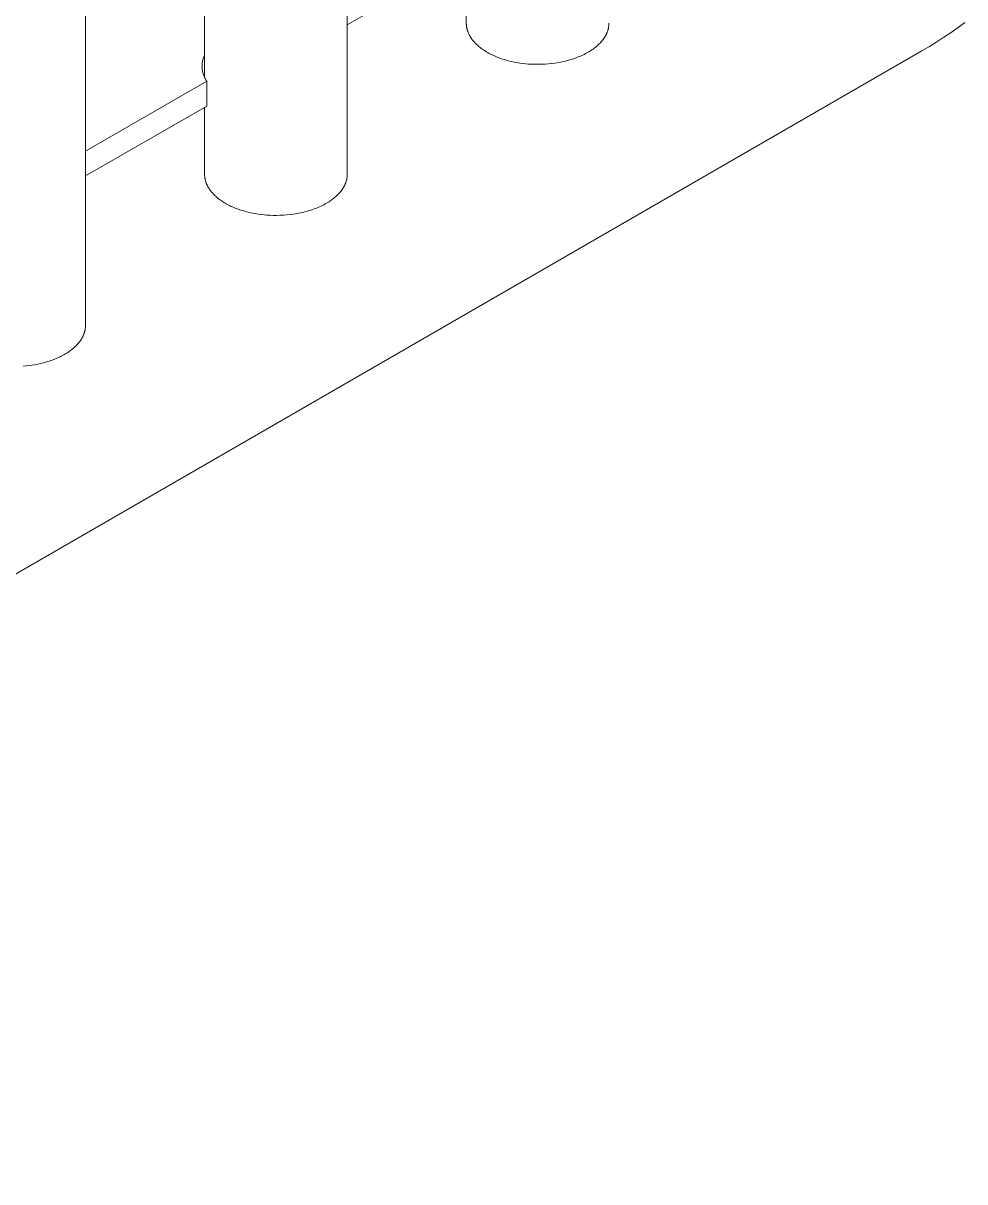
# Model space of a CAD drawing. Header units: inches. Extents: x -6.5 to 91.7, y -2.1 to 67.1.
# Drawn here: x 86.389 to 89.48, y 25.664 to 29.468 of the extents above; entities that cross this region are included whole.
import ezdxf

# ---------------------------------------------------------------- set-up
doc = ezdxf.new("R2010")
doc.units = ezdxf.units.IN
doc.layers.add('ZANO_R', color=7, linetype='Continuous', lineweight=0)

msp = doc.modelspace()

# ---------------------------------------------------------------- linework, layer by layer
at = {"layer": 'ZANO_R'}
for p, q in [((87.45297, 46.77253), (87.45297, 28.97196)), ((86.98481, 29.29047), (86.98481, 46.50224)), ((86.59404, 46.27663), (86.59404, 28.47606)), ((87.85082, 29.69175), (87.45297, 29.46205)), ((87.84374, 29.46787), (87.84374, 29.68767)), ((87.84374, 29.46787), (87.84375, 29.46643)), ((87.84375, 29.46643), (87.84379, 29.465)), ((87.84379, 29.465), (87.84386, 29.46356)), ((87.84386, 29.46356), (87.84395, 29.46211)), ((87.84395, 29.46211), (87.84407, 29.46066)), ((87.84407, 29.46066), (87.84422, 29.4592)), ((87.84422, 29.4592), (87.8444, 29.45774)), ((87.8444, 29.45774), (87.8446, 29.45628)), ((87.8446, 29.45628), (87.84483, 29.45482)), ((87.84483, 29.45482), (87.8451, 29.45335)), ((87.8451, 29.45335), (87.84538, 29.45188)), ((87.84538, 29.45188), (87.8457, 29.4504)), ((87.8457, 29.4504), (87.84605, 29.44893)), ((87.84605, 29.44893), (87.84643, 29.44745)), ((87.84643, 29.44745), (87.84683, 29.44597)), ((87.84683, 29.44597), (87.84727, 29.44449)), ((87.84727, 29.44449), (87.84774, 29.443)), ((88.30803, 29.44338), (88.30849, 29.44488)), ((88.30849, 29.44488), (88.30892, 29.44638)), ((88.30892, 29.44638), (88.30932, 29.44787)), ((88.30932, 29.44787), (88.30969, 29.44936)), ((88.30969, 29.44936), (88.31004, 29.45084)), ((88.31004, 29.45084), (88.31053, 29.45324)), ((88.31053, 29.45324), (88.31094, 29.45566)), ((88.31094, 29.45566), (88.31129, 29.45809)), ((88.31129, 29.45809), (88.31155, 29.46052)), ((88.31155, 29.46052), (88.31174, 29.46297)), ((88.31174, 29.46297), (88.31186, 29.46542)), ((88.31186, 29.46542), (88.3119, 29.46787)), ((89.45748, 29.45348), (89.43467, 29.43733)), ((89.47983, 29.47008), (89.45748, 29.45348)), ((87.84774, 29.443), (87.84823, 29.44152)), ((87.84823, 29.44152), (87.84876, 29.44004)), ((87.84876, 29.44004), (87.84931, 29.43855)), ((87.84931, 29.43855), (87.8499, 29.43707)), ((87.8499, 29.43707), (87.85052, 29.43558)), ((87.85052, 29.43558), (87.85184, 29.43262)), ((87.85184, 29.43262), (87.85329, 29.42966)), ((87.85329, 29.42966), (87.85486, 29.4267)), ((87.85486, 29.4267), (87.85656, 29.42376)), ((87.85656, 29.42376), (87.85838, 29.42082)), ((87.85838, 29.42082), (87.86032, 29.41791)), ((87.86032, 29.41791), (87.86239, 29.41501)), ((87.86239, 29.41501), (87.86458, 29.41213)), ((87.86458, 29.41213), (87.86689, 29.40927)), ((87.86689, 29.40927), (87.86932, 29.40643)), ((87.86932, 29.40643), (87.87187, 29.40363)), ((88.28288, 29.40269), (88.28561, 29.40564)), ((88.28561, 29.40564), (88.2882, 29.40861)), ((88.2882, 29.40861), (88.29065, 29.4116)), ((88.29065, 29.4116), (88.29296, 29.41461)), ((88.29296, 29.41461), (88.29513, 29.41763)), ((88.29513, 29.41763), (88.29715, 29.42066)), ((88.29715, 29.42066), (88.29904, 29.42369)), ((88.29904, 29.42369), (88.30079, 29.42673)), ((88.30079, 29.42673), (88.30241, 29.42977)), ((88.30241, 29.42977), (88.30316, 29.43129)), ((88.30316, 29.43129), (88.30389, 29.43281)), ((88.30389, 29.43281), (88.30458, 29.43433)), ((88.30458, 29.43433), (88.30523, 29.43584)), ((88.30523, 29.43584), (88.30586, 29.43735)), ((88.30586, 29.43735), (88.30645, 29.43887)), ((88.30645, 29.43887), (88.30701, 29.44037)), ((88.30701, 29.44037), (88.30753, 29.44188)), ((88.30753, 29.44188), (88.30803, 29.44338)), ((89.38774, 29.40632), (89.3637, 29.39148)), ((89.41141, 29.4216), (89.38774, 29.40632)), ((89.43467, 29.43733), (89.41141, 29.4216)), ((82.9077, 25.66379), (89.3393, 29.37708)), ((87.87187, 29.40363), (87.87455, 29.40085)), ((87.87455, 29.40085), (87.87733, 29.39811)), ((87.87733, 29.39811), (87.88024, 29.3954)), ((87.88024, 29.3954), (87.88325, 29.39273)), ((87.88325, 29.39273), (87.88638, 29.3901)), ((87.88638, 29.3901), (87.88961, 29.38751)), ((87.88961, 29.38751), (87.89296, 29.38496)), ((87.89296, 29.38496), (87.8964, 29.38247)), ((87.8964, 29.38247), (87.89995, 29.38001)), ((87.89995, 29.38001), (87.90359, 29.37761)), ((87.90359, 29.37761), (87.90732, 29.37527)), ((87.90732, 29.37527), (87.91115, 29.37297)), ((87.91115, 29.37297), (87.91506, 29.37074)), ((87.91506, 29.37074), (87.91906, 29.36856)), ((87.91906, 29.36856), (87.92314, 29.36643)), ((88.23056, 29.36545), (88.23509, 29.36777)), ((88.23509, 29.36777), (88.23952, 29.37015)), ((88.23952, 29.37015), (88.24383, 29.37259)), ((88.24383, 29.37259), (88.24802, 29.37509)), ((88.24802, 29.37509), (88.2521, 29.37764)), ((88.2521, 29.37764), (88.25605, 29.38025)), ((88.25605, 29.38025), (88.25987, 29.38291)), ((88.25987, 29.38291), (88.26356, 29.38562)), ((88.26356, 29.38562), (88.26713, 29.38837)), ((88.26713, 29.38837), (88.27055, 29.39117)), ((88.27055, 29.39117), (88.27384, 29.394)), ((88.27384, 29.394), (88.27699, 29.39687)), ((88.27699, 29.39687), (88.28001, 29.39976)), ((88.28001, 29.39976), (88.28288, 29.40269)), ((89.3637, 29.39148), (89.3393, 29.37708)), ((86.97655, 29.32975), (86.97649, 29.32685)), ((86.97671, 29.33265), (86.97655, 29.32975)), ((86.97696, 29.33554), (86.97671, 29.33265)), ((86.97731, 29.33842), (86.97696, 29.33554)), ((86.97776, 29.34129), (86.97731, 29.33842)), ((86.97831, 29.34414), (86.97776, 29.34129)), ((86.97896, 29.34697), (86.97831, 29.34414)), ((86.9797, 29.34978), (86.97896, 29.34697)), ((86.98053, 29.35256), (86.9797, 29.34978)), ((86.98146, 29.35531), (86.98053, 29.35256)), ((86.98249, 29.35803), (86.98146, 29.35531)), ((86.9836, 29.36071), (86.98249, 29.35803)), ((86.98481, 29.36335), (86.9836, 29.36071)), ((87.92314, 29.36643), (87.92729, 29.36437)), ((87.92729, 29.36437), (87.93151, 29.36237)), ((87.93151, 29.36237), (87.9358, 29.36044)), ((87.9358, 29.36044), (87.94457, 29.35675)), ((87.94457, 29.35675), (87.95356, 29.35333)), ((87.95356, 29.35333), (87.96274, 29.35018)), ((87.96274, 29.35018), (87.97207, 29.3473)), ((87.97207, 29.3473), (87.98151, 29.34469)), ((87.98151, 29.34469), (87.99105, 29.34235)), ((87.99105, 29.34235), (88.00063, 29.34028)), ((88.00063, 29.34028), (88.01024, 29.33847)), ((88.01024, 29.33847), (88.01985, 29.33693)), ((88.01985, 29.33693), (88.02941, 29.33564)), ((88.02941, 29.33564), (88.03892, 29.3346)), ((88.03892, 29.3346), (88.04834, 29.3338)), ((88.04834, 29.3338), (88.05872, 29.33317)), ((88.05872, 29.33317), (88.06932, 29.33281)), ((88.06932, 29.33281), (88.08012, 29.33273)), ((88.08012, 29.33273), (88.09108, 29.33294)), ((88.09108, 29.33294), (88.10218, 29.33345)), ((88.10218, 29.33345), (88.11337, 29.33429)), ((88.11337, 29.33429), (88.12462, 29.33545)), ((88.12462, 29.33545), (88.13588, 29.33694)), ((88.13588, 29.33694), (88.14712, 29.33878)), ((88.14712, 29.33878), (88.15828, 29.34096)), ((88.15828, 29.34096), (88.16933, 29.34348)), ((88.16933, 29.34348), (88.18021, 29.34634)), ((88.18021, 29.34634), (88.19088, 29.34953)), ((88.19088, 29.34953), (88.19612, 29.35125)), ((88.19612, 29.35125), (88.20129, 29.35305)), ((88.20129, 29.35305), (88.20639, 29.35493)), ((88.20639, 29.35493), (88.21141, 29.35689)), ((88.21141, 29.35689), (88.21633, 29.35892)), ((88.21633, 29.35892), (88.22117, 29.36103)), ((88.22117, 29.36103), (88.22591, 29.36321)), ((88.22591, 29.36321), (88.23056, 29.36545)), ((86.97649, 29.32685), (86.97653, 29.32395)), ((86.97653, 29.32395), (86.97667, 29.32105)), ((86.97667, 29.32105), (86.97691, 29.31815)), ((86.97691, 29.31815), (86.97725, 29.31527)), ((86.97725, 29.31527), (86.97769, 29.3124)), ((86.97769, 29.3124), (86.97822, 29.30954)), ((86.97822, 29.30954), (86.97885, 29.30671)), ((86.97885, 29.30671), (86.97958, 29.3039)), ((86.97958, 29.3039), (86.9804, 29.30112)), ((86.9804, 29.30112), (86.98131, 29.29836)), ((86.98131, 29.29836), (86.98232, 29.29564)), ((86.98232, 29.29564), (86.98342, 29.29295)), ((86.98342, 29.29295), (86.98462, 29.2903)), ((86.59404, 29.04806), (86.99189, 29.27776)), ((86.98462, 29.2903), (86.9859, 29.2877)), ((86.9859, 29.2877), (86.98727, 29.28514)), ((86.98727, 29.28514), (86.98872, 29.28263)), ((86.98872, 29.28263), (86.99026, 29.28017)), ((86.99026, 29.28017), (86.99189, 29.27776)), ((86.99189, 29.27776), (86.99189, 29.19585)), ((86.99189, 29.19585), (86.59404, 28.96615)), ((86.98481, 28.97196), (86.98481, 29.19176)), ((86.98481, 28.97196), (86.98482, 28.97053)), ((86.98482, 28.97053), (86.98486, 28.96909)), ((86.98486, 28.96909), (86.98493, 28.96765)), ((86.98493, 28.96765), (86.98502, 28.9662)), ((86.98502, 28.9662), (86.98514, 28.96475)), ((86.98514, 28.96475), (86.98529, 28.9633)), ((86.98529, 28.9633), (86.98547, 28.96184)), ((86.98547, 28.96184), (86.98567, 28.96038)), ((86.98567, 28.96038), (86.9859, 28.95891)), ((86.9859, 28.95891), (86.98616, 28.95744)), ((86.98616, 28.95744), (86.98645, 28.95597)), ((86.98645, 28.95597), (86.98677, 28.9545)), ((86.98677, 28.9545), (86.98712, 28.95302)), ((86.98712, 28.95302), (86.9875, 28.95154)), ((86.9875, 28.95154), (86.9879, 28.95006)), ((86.9879, 28.95006), (86.98834, 28.94858)), ((87.44956, 28.94898), (87.44999, 28.95048)), ((87.44999, 28.95048), (87.45039, 28.95197)), ((87.45039, 28.95197), (87.45076, 28.95346)), ((87.45076, 28.95346), (87.4511, 28.95494)), ((87.4511, 28.95494), (87.4516, 28.95734)), ((87.4516, 28.95734), (87.45201, 28.95976)), ((87.45201, 28.95976), (87.45235, 28.96218)), ((87.45235, 28.96218), (87.45262, 28.96462)), ((87.45262, 28.96462), (87.45281, 28.96706)), ((87.45281, 28.96706), (87.45293, 28.96951)), ((87.45293, 28.96951), (87.45297, 28.97196)), ((86.98834, 28.94858), (86.9888, 28.9471)), ((86.9888, 28.9471), (86.9893, 28.94562)), ((86.9893, 28.94562), (86.98983, 28.94413)), ((86.98983, 28.94413), (86.99038, 28.94265)), ((86.99038, 28.94265), (86.99097, 28.94116)), ((86.99097, 28.94116), (86.99159, 28.93968)), ((86.99159, 28.93968), (86.99291, 28.93671)), ((86.99291, 28.93671), (86.99436, 28.93375)), ((86.99436, 28.93375), (86.99593, 28.9308)), ((86.99593, 28.9308), (86.99763, 28.92785)), ((86.99763, 28.92785), (86.99945, 28.92492)), ((86.99945, 28.92492), (87.00139, 28.922)), ((87.00139, 28.922), (87.00346, 28.9191)), ((87.00346, 28.9191), (87.00565, 28.91622)), ((87.00565, 28.91622), (87.00796, 28.91336)), ((87.00796, 28.91336), (87.01039, 28.91053)), ((87.42668, 28.90973), (87.42927, 28.91271)), ((87.42927, 28.91271), (87.43172, 28.9157)), ((87.43172, 28.9157), (87.43403, 28.91871)), ((87.43403, 28.91871), (87.43619, 28.92173)), ((87.43619, 28.92173), (87.43822, 28.92475)), ((87.43822, 28.92475), (87.44011, 28.92779)), ((87.44011, 28.92779), (87.44186, 28.93083)), ((87.44186, 28.93083), (87.44348, 28.93387)), ((87.44348, 28.93387), (87.44423, 28.93539)), ((87.44423, 28.93539), (87.44495, 28.9369)), ((87.44495, 28.9369), (87.44564, 28.93842)), ((87.44564, 28.93842), (87.4463, 28.93994)), ((87.4463, 28.93994), (87.44692, 28.94145)), ((87.44692, 28.94145), (87.44752, 28.94296)), ((87.44752, 28.94296), (87.44807, 28.94447)), ((87.44807, 28.94447), (87.4486, 28.94598)), ((87.4486, 28.94598), (87.4491, 28.94748)), ((87.4491, 28.94748), (87.44956, 28.94898)), ((87.01039, 28.91053), (87.01294, 28.90772)), ((87.01294, 28.90772), (87.01561, 28.90495)), ((87.01561, 28.90495), (87.0184, 28.9022)), ((87.0184, 28.9022), (87.0213, 28.8995)), ((87.0213, 28.8995), (87.02432, 28.89683)), ((87.02432, 28.89683), (87.02745, 28.89419)), ((87.02745, 28.89419), (87.03068, 28.8916)), ((87.03068, 28.8916), (87.03402, 28.88906)), ((87.03402, 28.88906), (87.03747, 28.88656)), ((87.03747, 28.88656), (87.04101, 28.88411)), ((87.04101, 28.88411), (87.04466, 28.88171)), ((87.04466, 28.88171), (87.04839, 28.87936)), ((87.04839, 28.87936), (87.05222, 28.87707)), ((87.05222, 28.87707), (87.05613, 28.87483)), ((87.05613, 28.87483), (87.06013, 28.87265)), ((87.37616, 28.87186), (87.38059, 28.87424)), ((87.38059, 28.87424), (87.3849, 28.87668)), ((87.3849, 28.87668), (87.38909, 28.87918)), ((87.38909, 28.87918), (87.39317, 28.88174)), ((87.39317, 28.88174), (87.39712, 28.88435)), ((87.39712, 28.88435), (87.40094, 28.88701)), ((87.40094, 28.88701), (87.40463, 28.88972)), ((87.40463, 28.88972), (87.40819, 28.89247)), ((87.40819, 28.89247), (87.41162, 28.89526)), ((87.41162, 28.89526), (87.41491, 28.89809)), ((87.41491, 28.89809), (87.41806, 28.90096)), ((87.41806, 28.90096), (87.42107, 28.90386)), ((87.42107, 28.90386), (87.42395, 28.90678)), ((87.42395, 28.90678), (87.42668, 28.90973)), ((87.06013, 28.87265), (87.0642, 28.87053)), ((87.0642, 28.87053), (87.06836, 28.86847)), ((87.06836, 28.86847), (87.07258, 28.86647)), ((87.07258, 28.86647), (87.07687, 28.86453)), ((87.07687, 28.86453), (87.08564, 28.86085)), ((87.08564, 28.86085), (87.09463, 28.85743)), ((87.09463, 28.85743), (87.1038, 28.85428)), ((87.1038, 28.85428), (87.11313, 28.8514)), ((87.11313, 28.8514), (87.12258, 28.84878)), ((87.12258, 28.84878), (87.13212, 28.84644)), ((87.13212, 28.84644), (87.1417, 28.84437)), ((87.1417, 28.84437), (87.15131, 28.84257)), ((87.15131, 28.84257), (87.16091, 28.84103)), ((87.16091, 28.84103), (87.17048, 28.83974)), ((87.17048, 28.83974), (87.17999, 28.8387)), ((87.17999, 28.8387), (87.1894, 28.83789)), ((87.1894, 28.83789), (87.19979, 28.83727)), ((87.19979, 28.83727), (87.21039, 28.83691)), ((87.21039, 28.83691), (87.22119, 28.83682)), ((87.22119, 28.83682), (87.23215, 28.83703)), ((87.23215, 28.83703), (87.24325, 28.83755)), ((87.24325, 28.83755), (87.25444, 28.83838)), ((87.25444, 28.83838), (87.26569, 28.83954)), ((87.26569, 28.83954), (87.27695, 28.84104)), ((87.27695, 28.84104), (87.28819, 28.84287)), ((87.28819, 28.84287), (87.29935, 28.84505)), ((87.29935, 28.84505), (87.3104, 28.84757)), ((87.3104, 28.84757), (87.32128, 28.85043)), ((87.32128, 28.85043), (87.33195, 28.85363)), ((87.33195, 28.85363), (87.33719, 28.85535)), ((87.33719, 28.85535), (87.34236, 28.85715)), ((87.34236, 28.85715), (87.34746, 28.85903)), ((87.34746, 28.85903), (87.35247, 28.86098)), ((87.35247, 28.86098), (87.3574, 28.86302)), ((87.3574, 28.86302), (87.36224, 28.86512)), ((87.36224, 28.86512), (87.36698, 28.8673)), ((87.36698, 28.8673), (87.37162, 28.86955)), ((87.37162, 28.86955), (87.37616, 28.87186)), ((86.59094, 28.45416), (86.59135, 28.45564)), ((86.59135, 28.45564), (86.59173, 28.45712)), ((86.59173, 28.45712), (86.59207, 28.45859)), ((86.59207, 28.45859), (86.59239, 28.46007)), ((86.59239, 28.46007), (86.59268, 28.46154)), ((86.59268, 28.46154), (86.59294, 28.46301)), ((86.59294, 28.46301), (86.59317, 28.46447)), ((86.59317, 28.46447), (86.59338, 28.46594)), ((86.59338, 28.46594), (86.59356, 28.46739)), ((86.59356, 28.46739), (86.5937, 28.46885)), ((86.5937, 28.46885), (86.59382, 28.4703)), ((86.59382, 28.4703), (86.59392, 28.47175)), ((86.59392, 28.47175), (86.59398, 28.47319)), ((86.59398, 28.47319), (86.59402, 28.47463)), ((86.59402, 28.47463), (86.59404, 28.47606)), ((86.56845, 28.41462), (86.57089, 28.41746)), ((86.57089, 28.41746), (86.5732, 28.42032)), ((86.5732, 28.42032), (86.57539, 28.4232)), ((86.57539, 28.4232), (86.57745, 28.4261)), ((86.57745, 28.4261), (86.5794, 28.42902)), ((86.5794, 28.42902), (86.58122, 28.43195)), ((86.58122, 28.43195), (86.58291, 28.43489)), ((86.58291, 28.43489), (86.58449, 28.43785)), ((86.58449, 28.43785), (86.58593, 28.44081)), ((86.58593, 28.44081), (86.58726, 28.44378)), ((86.58726, 28.44378), (86.58788, 28.44526)), ((86.58788, 28.44526), (86.58846, 28.44674)), ((86.58846, 28.44674), (86.58902, 28.44823)), ((86.58902, 28.44823), (86.58955, 28.44971)), ((86.58955, 28.44971), (86.59004, 28.4512)), ((86.59004, 28.4512), (86.59051, 28.45268)), ((86.59051, 28.45268), (86.59094, 28.45416)), ((86.51872, 28.37675), (86.52271, 28.37893)), ((86.52271, 28.37893), (86.52663, 28.38116)), ((86.52663, 28.38116), (86.53045, 28.38346)), ((86.53045, 28.38346), (86.53419, 28.38581)), ((86.53419, 28.38581), (86.53783, 28.38821)), ((86.53783, 28.38821), (86.54138, 28.39066)), ((86.54138, 28.39066), (86.54482, 28.39316)), ((86.54482, 28.39316), (86.54816, 28.3957)), ((86.54816, 28.3957), (86.5514, 28.39829)), ((86.5514, 28.39829), (86.55452, 28.40092)), ((86.55452, 28.40092), (86.55754, 28.40359)), ((86.55754, 28.40359), (86.56044, 28.4063)), ((86.56044, 28.4063), (86.56323, 28.40904)), ((86.56323, 28.40904), (86.5659, 28.41182)), ((86.5659, 28.41182), (86.56845, 28.41462)), ((86.38944, 28.34199), (86.39886, 28.34279)), ((86.39886, 28.34279), (86.40837, 28.34383)), ((86.40837, 28.34383), (86.41793, 28.34512)), ((86.41793, 28.34512), (86.42753, 28.34667)), ((86.42753, 28.34667), (86.43714, 28.34847)), ((86.43714, 28.34847), (86.44673, 28.35054)), ((86.44673, 28.35054), (86.45626, 28.35288)), ((86.45626, 28.35288), (86.46571, 28.35549)), ((86.46571, 28.35549), (86.47504, 28.35837)), ((86.47504, 28.35837), (86.48422, 28.36153)), ((86.48422, 28.36153), (86.49321, 28.36495)), ((86.49321, 28.36495), (86.50198, 28.36863)), ((86.50198, 28.36863), (86.50627, 28.37056)), ((86.50627, 28.37056), (86.51049, 28.37256)), ((86.51049, 28.37256), (86.51464, 28.37462)), ((86.51464, 28.37462), (86.51872, 28.37675))]:
    msp.add_line(p, q, dxfattribs=at)

doc.saveas('drawing.dxf')
